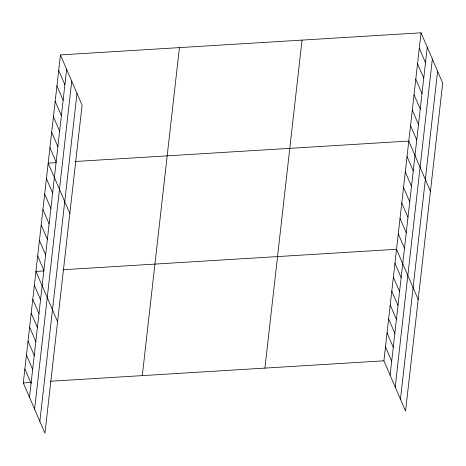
<?xml version="1.0" encoding="UTF-8"?>
<svg xmlns="http://www.w3.org/2000/svg" width="466" height="466" viewBox="0 0 466 466"><rect width="100%" height="100%" fill="white"/><g stroke="black" fill="none" stroke-linecap="round" stroke-linejoin="round"><path stroke-width="0.7" d="M60.44 54.912L82.092 105.188L44.952 433.194L23.3 382.912L60.44 54.912L421.048 32.806L442.7 83.088L405.56 411.088L383.908 360.812L421.048 32.806M29.498 397.306L66.638 69.3M34.6 409.148L71.735 81.142M39.855 421.346L76.989 93.346M142.299 375.619L179.439 47.619M264.909 368.105L302.044 40.105M390.106 375.2L427.246 47.2M395.209 387.048L432.343 59.042M400.463 399.245L437.597 71.246M55.972 162.675L48.184 163.152L69.836 213.428M75.102 161.504L408.793 141.052L430.444 191.328M43.717 270.915L35.929 271.393L57.58 321.668M62.846 269.744L396.537 249.293L418.188 299.568M23.3 382.912L31.799 382.394M50.217 381.264L383.908 360.812M419.295 48.272L425.493 62.665M417.548 63.737L423.745 78.125M415.794 79.197L421.992 93.59M414.041 94.662L420.239 109.05M412.293 110.122L418.491 124.515M410.54 125.587L416.738 139.975M407.039 156.512L413.237 170.905M405.292 171.977L411.49 186.365M403.539 187.437L409.736 201.83M401.785 202.902L407.983 217.29M400.038 218.368L406.236 232.755M398.284 233.827L404.482 248.221M394.958 263.232L401.156 277.62M393.38 277.171L399.578 291.559M391.801 291.11L397.999 305.504M390.223 305.049L396.42 319.443M388.644 318.989L394.842 333.382M387.065 332.934L393.263 347.321M385.487 346.873L391.685 361.261M58.687 70.372L64.885 84.765M56.939 85.837L63.137 100.225M55.186 101.297L61.384 115.69M53.433 116.762L59.631 131.15M51.685 132.227L57.883 146.615M49.932 147.687L56.13 162.081M46.431 178.612L52.629 193.006M44.684 194.077L50.881 208.465M42.93 209.537L49.128 223.93M41.177 225.002L47.375 239.396M39.429 240.468L45.627 254.855M37.676 255.927L43.874 270.321M34.35 285.332L40.548 299.72M32.771 299.271L38.969 313.665M31.193 313.21L37.391 327.604M29.614 327.149L35.812 341.543M28.036 341.095L34.234 355.482M26.457 355.034L32.655 369.422M24.879 368.973L31.076 383.361"/></g></svg>
